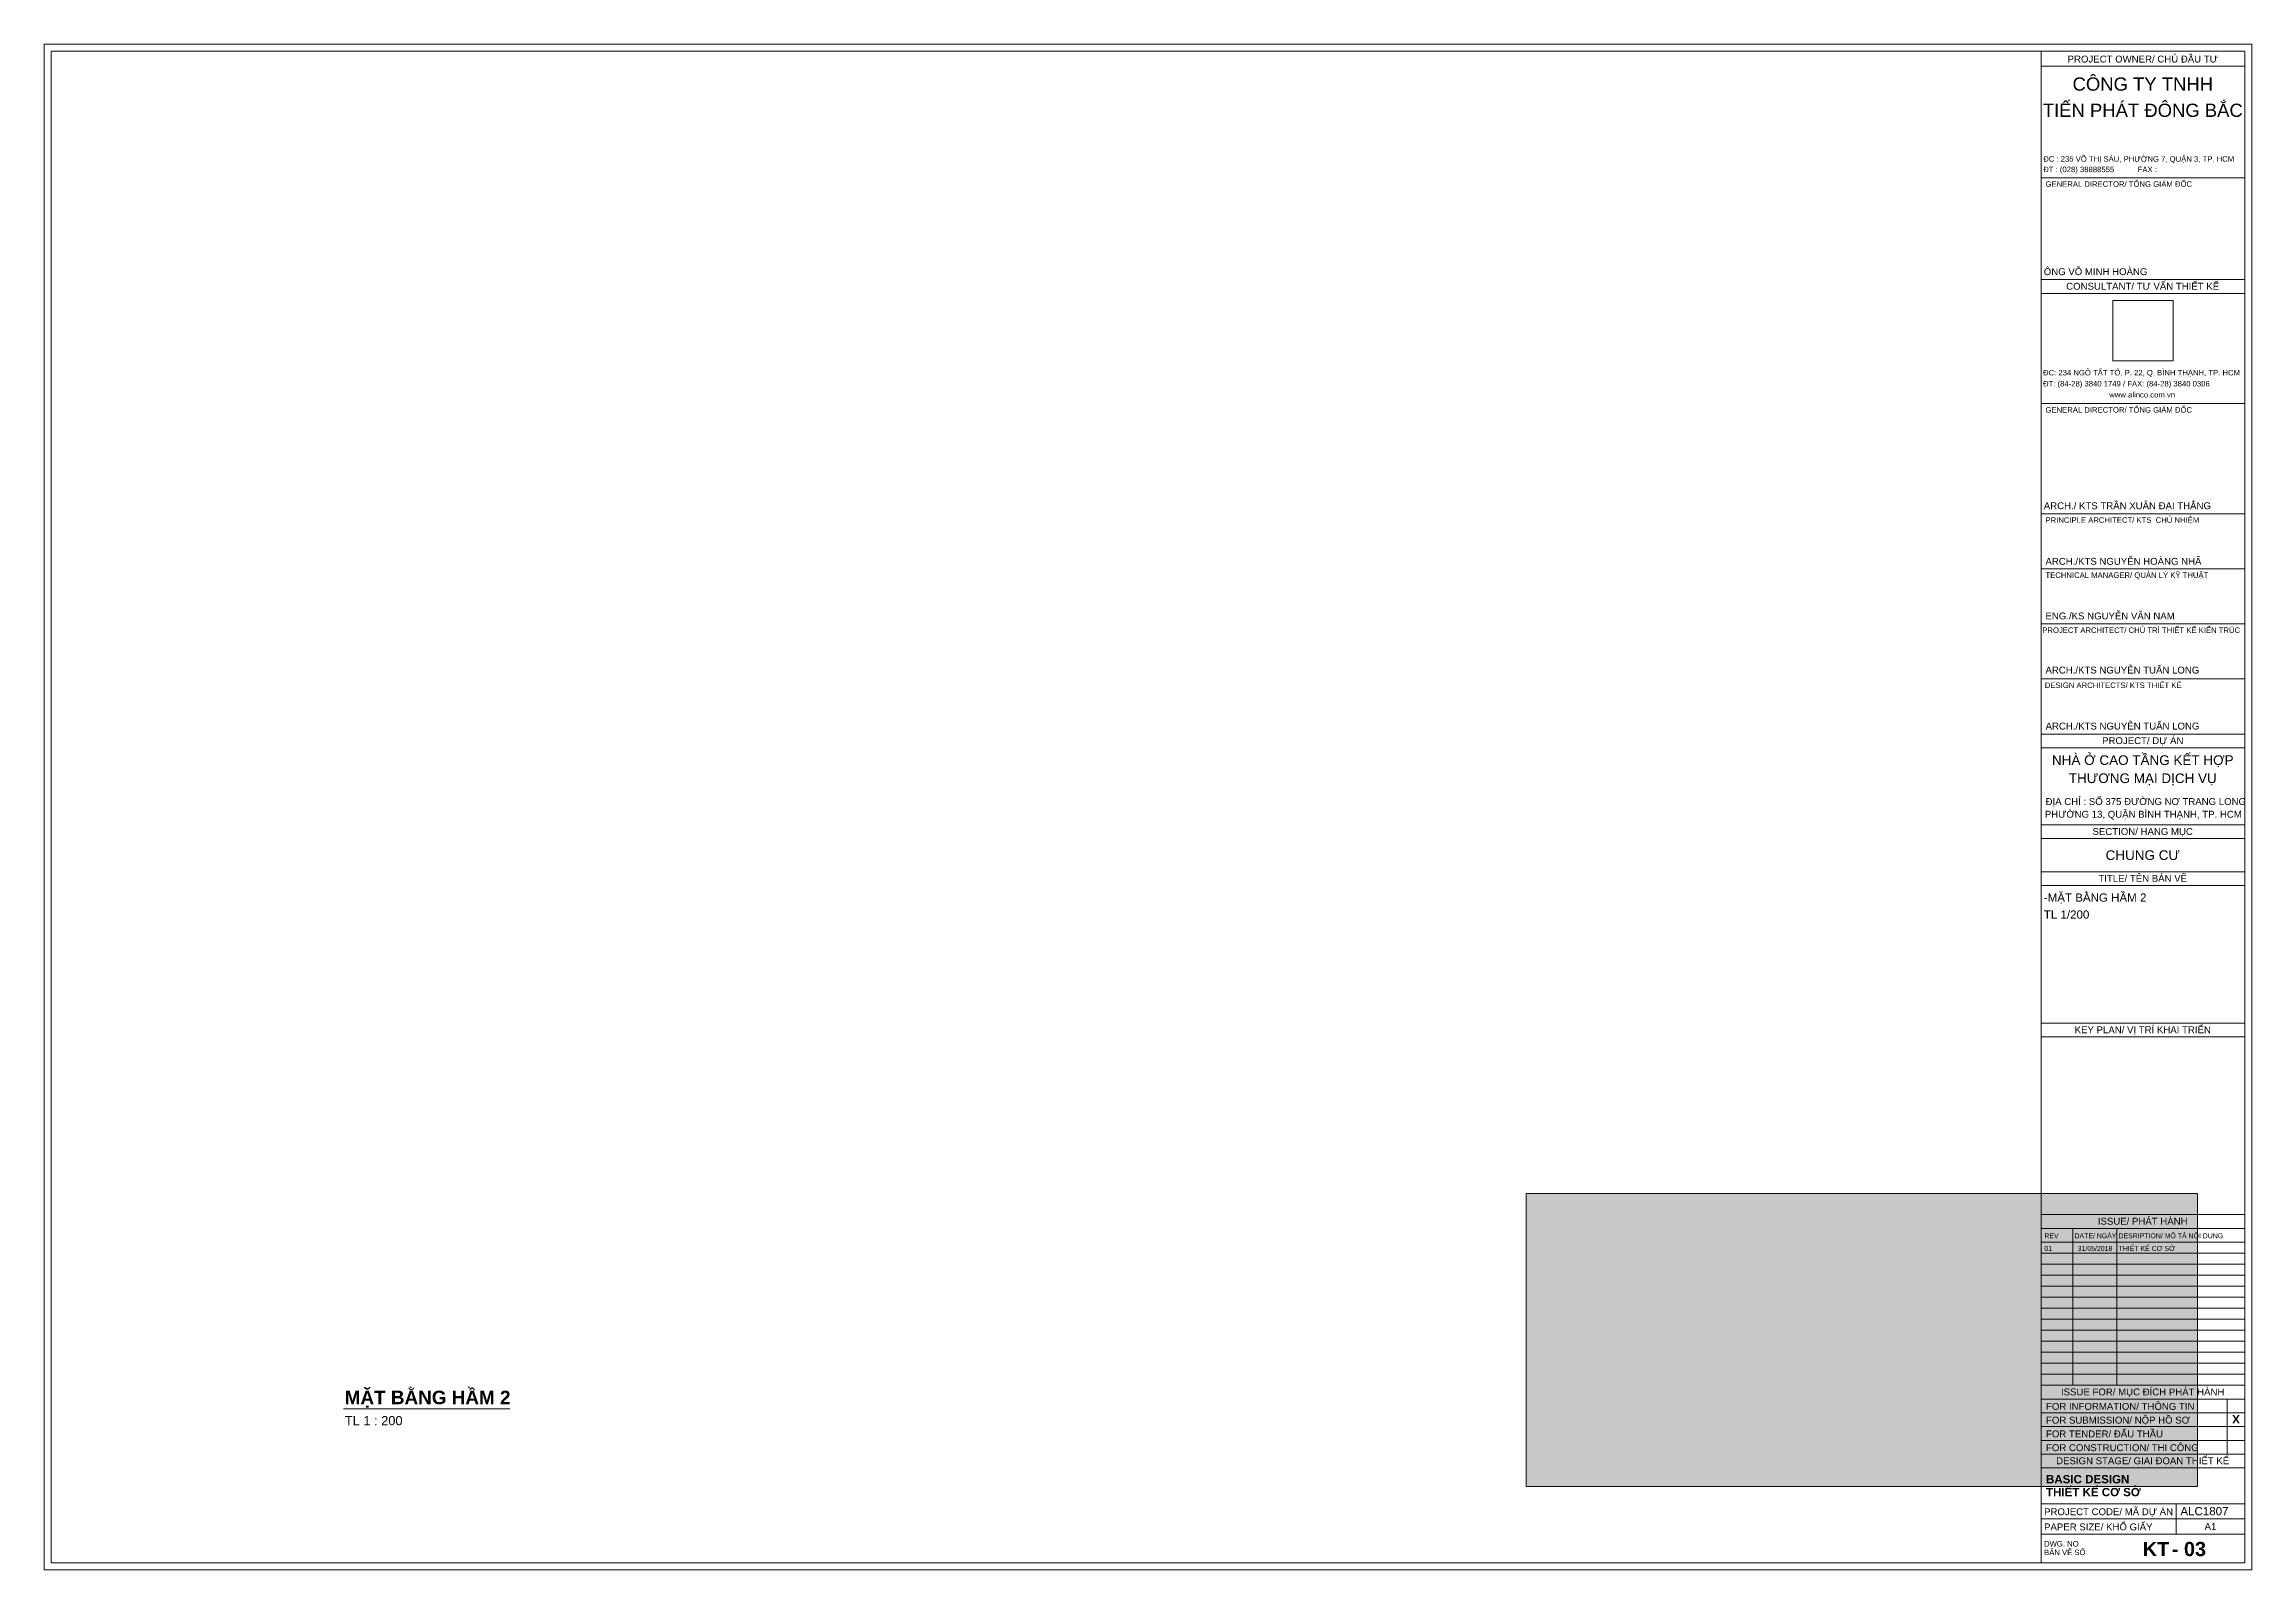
# Paper-space layout 'Layout1' of a CAD drawing. Header units: millimetres. Extents: x 6 to 848, y 1 to 583.
# The model-space entities are those that its viewports show. They can reach past a viewport. Long polylines and large blocks are cut down to what shows.
import ezdxf

# ---------------------------------------------------------------- set-up
doc = ezdxf.new("R2010")
doc.units = ezdxf.units.MM
doc.layers.add('G-ANNO-NPLT', color=7, linetype='Continuous', plot=False)
for name, color, linetype, lineweight in [('G-ANNO-TTLB', 6, 'Continuous', 5), ('G-ANNO-TTLB-MEDM', 33, 'Continuous', 9), ('G-ANNO-TTLB-THIN', 151, 'Continuous', 5), ('NET-CAT', 3, 'Continuous', 15), ('X-COT HAM$0$LC.HA', 8, 'Continuous', 9)]:
    doc.layers.add(name, color=color, linetype=linetype, lineweight=lineweight)
doc.styles.add('Arial_10', font='arial_0.ttf', dxfattribs={"height": 2})
doc.styles.add('Arial_11', font='arial_0.ttf', dxfattribs={"height": 3.5})
doc.styles.add('Arial_12', font='arial_0.ttf', dxfattribs={"height": 3})
doc.styles.add('Arial_13', font='arial_0.ttf', dxfattribs={"height": 1.8})
doc.styles.add('Arial_5', font='arial_0.ttf', dxfattribs={"height": 2.5})
doc.styles.add('Arial_6', font='arial_0.ttf', dxfattribs={"height": 2})
doc.styles.add('Arial_7', font='arial_0.ttf', dxfattribs={"height": 1.8})
doc.styles.add('Arial_8', font='arial_0.ttf', dxfattribs={"height": 2.5})
doc.styles.add('Arial_9', font='arial_0.ttf', dxfattribs={"height": 4.8})
doc.styles.add('Arial_B', font='arialbd_0.ttf', dxfattribs={"height": 3})
doc.styles.add('Arial_B_1', font='arialbd_0.ttf', dxfattribs={"height": 5.15873})
picture_1 = doc.add_image_def('image1.jpg', size_in_pixel=(598, 599))

# ---------------------------------------------------------------- blocks, each defined once
blk = doc.blocks.new('KT-A1 - KT-A1-1017761--MẶT BẰNG HẦM 2')
at = {"layer": 'G-ANNO-TTLB-MEDM'}
for p, q in [((28, 553.5), (28, 4.5)), ((825, 553.5), (28, 553.5)), ((751, 553.5), (751, 4.5)), ((825, 4.5), (825, 553.5)), ((28, 4.5), (825, 4.5))]:
    blk.add_line(p, q, dxfattribs=at)
at = {"layer": 'G-ANNO-TTLB-THIN'}
for p, q in [((827.5, 556), (25.5, 556)), ((25.5, 556), (25.5, 2)), ((827.5, 2), (827.5, 556)), ((825, 548), (751, 548)), ((825, 507.5), (751, 507.5)), ((825, 470.5), (751, 470.5)), ((825, 465.5), (751, 465.5)), ((825, 425.5), (751, 425.5)), ((825, 385.5), (751, 385.5)), ((825, 365.5), (751, 365.5)), ((825, 345.5), (751, 345.5)), ((825, 325.5), (751, 325.5)), ((825, 305.5), (751, 305.5)), ((825, 300.5), (751, 300.5)), ((825, 272.5), (751, 272.5)), ((825, 267.5), (751, 267.5)), ((825, 255.5), (751, 255.5)), ((825, 250.5), (751, 250.5)), ((825, 200.5), (751, 200.5)), ((825, 195.5), (751, 195.5)), ((825, 131), (751, 131)), ((825, 126), (751, 126)), ((825, 121), (751, 121)), ((762.5, 69), (762.5, 126)), ((778.5, 69), (778.5, 126)), ((825, 117), (751, 117)), ((825, 113), (751, 113)), ((825, 109), (751, 109)), ((825, 105), (751, 105)), ((825, 101), (751, 101)), ((825, 97), (751, 97)), ((825, 93), (751, 93)), ((825, 89), (751, 89)), ((825, 85), (751, 85)), ((825, 81), (751, 81)), ((825, 77), (751, 77)), ((825, 73), (751, 73)), ((825, 69), (751, 69)), ((825, 64), (751, 64)), ((825, 59), (751, 59)), ((818.5, 44), (818.5, 64)), ((825, 54), (751, 54)), ((825, 49), (751, 49)), ((825, 44), (751, 44)), ((825, 39), (751, 39)), ((825, 26), (751, 26)), ((800, 26), (800, 15)), ((825, 20.5), (751, 20.5)), ((825, 15), (751, 15)), ((25.5, 2), (827.5, 2))]:
    blk.add_line(p, q, dxfattribs=at)
at = {"layer": 'G-ANNO-TTLB', "line_spacing_factor": 0.936439}
for s, insert, char_height, width, attachment_point, style in [('\\pt12.7,25.4,38.1,50.8,63.5,76.2,88.9,101.6,114.3,127,139.7,152.4,165.1,177.8,190.5,203.2,215.9,228.6,241.3,254,266.7,279.4,292.1,304.8,317.5,330.2,342.9,355.6,368.3,381,393.7,406.4;PROJECT OWNER/ CHỦ {\\fArial|b0|i0|c238|p34;ĐẦU T}Ư', (787.87, 551.84), 2.5, 72.23, 2, 'Arial_5'), ('\\pt12,24,36,48,60,72,84,96,108,120,132,144,156,168,180,192,204,216,228,240,252,264,276,288,300,312,324,336,348,360,372,384;GENERAL DIRECTOR/ TỔNG GIÁM {\\fArial|b0|i0|c238|p34;ĐỐC}', (752.53, 506.2), 2, 71.44, 1, 'Arial_6'), ('\\pt12.7,25.4,38.1,50.8,63.5,76.2,88.9,101.6,114.3,127,139.7,152.4,165.1,177.8,190.5,203.2,215.9,228.6,241.3,254,266.7,279.4,292.1,304.8,317.5,330.2,342.9,355.6,368.3,381,393.7,406.4;ÔNG VÕ MINH HOÀNG', (751.92, 474.63), 2.5, 72.03, 1, 'Arial_7'), ('\\pt12.7,25.4,38.1,50.8,63.5,76.2,88.9,101.6,114.3,127,139.7,152.4,165.1,177.8,190.5,203.2,215.9,228.6,241.3,254,266.7,279.4,292.1,304.8,317.5,330.2,342.9,355.6,368.3,381,393.7,406.4;CONSULTANT/ T{\\fArial|b0|i0|c163|p34;Ư VẤN THIẾT KẾ}', (787.84, 469.34), 2.5, 72.36, 2, 'Arial_5'), ('\\pt12,24,36,48,60,72,84,96,108,120,132,144,156,168,180,192,204,216,228,240,252,264,276,288,300,312,324,336,348,360,372,384;{\\fArial|b0|i0|c238|p34;ĐC: 234 NGÔ TẤT TỐ, P. 22, Q. B}ÌNH THẠNH, TP. HCM', (751.64, 437.71), 2, 72.89, 1, 'Arial_6'), ('\\pt12,24,36,48,60,72,84,96,108,120,132,144,156,168,180,192,204,216,228,240,252,264,276,288,300,312,324,336,348,360,372,384;{\\fArial|b0|i0|c238|p34;ĐT: (84-28) 3840 1749 / FAX: (84-28) 3840 0306}', (751.64, 433.71), 2, 72.89, 1, 'Arial_6'), ('\\pt12,24,36,48,60,72,84,96,108,120,132,144,156,168,180,192,204,216,228,240,252,264,276,288,300,312,324,336,348,360,372,384;{\\fArial|b0|i0|c238|p34;www.alinco.com.vn}', (775.7, 429.71), 2, 24.61, 1, 'Arial_6'), ('\\pt12,24,36,48,60,72,84,96,108,120,132,144,156,168,180,192,204,216,228,240,252,264,276,288,300,312,324,336,348,360,372,384;GENERAL DIRECTOR/ TỔNG GIÁM {\\fArial|b0|i0|c238|p34;ĐỐC}', (752.53, 424.2), 2, 71.44, 1, 'Arial_6'), ('\\pt12.7,25.4,38.1,50.8,63.5,76.2,88.9,101.6,114.3,127,139.7,152.4,165.1,177.8,190.5,203.2,215.9,228.6,241.3,254,266.7,279.4,292.1,304.8,317.5,330.2,342.9,355.6,368.3,381,393.7,406.4;ARCH./ KTS TRẦN XUÂN {\\fArial|b0|i0|c238|p34;ĐẠI THẮNG}', (751.92, 389.63), 2.5, 72.03, 1, 'Arial_5'), ('\\pt12,24,36,48,60,72,84,96,108,120,132,144,156,168,180,192,204,216,228,240,252,264,276,288,300,312,324,336,348,360,372,384;PRINCIPLE ARCHITECT/ KTS  CHỦ NHIỆM', (752.53, 384.2), 2, 71.44, 1, 'Arial_6'), ('\\pt12,24,36,48,60,72,84,96,108,120,132,144,156,168,180,192,204,216,228,240,252,264,276,288,300,312,324,336,348,360,372,384;TECHNICAL MANAGER/ QUẢN LÝ KỸ THUẬT', (752.53, 364.2), 2, 71.24, 1, 'Arial_6'), ('\\pt12,24,36,48,60,72,84,96,108,120,132,144,156,168,180,192,204,216,228,240,252,264,276,288,300,312,324,336,348,360,372,384;PROJECT ARCHITECT/ CHỦ TRÌ THIẾT KẾ KIẾN TRÚC', (751.38, 344.2), 2, 75.21, 1, 'Arial_6'), ('\\pt12,24,36,48,60,72,84,96,108,120,132,144,156,168,180,192,204,216,228,240,252,264,276,288,300,312,324,336,348,360,372,384;DESIGN ARCHITECTS/ KTS THIẾT KẾ', (752.3, 324.2), 2, 71.24, 1, 'Arial_6'), ('\\pt12.7,25.4,38.1,50.8,63.5,76.2,88.9,101.6,114.3,127,139.7,152.4,165.1,177.8,190.5,203.2,215.9,228.6,241.3,254,266.7,279.4,292.1,304.8,317.5,330.2,342.9,355.6,368.3,381,393.7,406.4;PROJECT/ DỰ ÁN', (787.88, 304.34), 2.5, 72.36, 2, 'Arial_5'), ('\\pt12.7,25.4,38.1,50.8,63.5,76.2,88.9,101.6,114.3,127,139.7,152.4,165.1,177.8,190.5,203.2,215.9,228.6,241.3,254,266.7,279.4,292.1,304.8,317.5,330.2,342.9,355.6,368.3,381,393.7,406.4;SECTION/ HẠNG MỤC', (787.85, 271.34), 2.5, 72.36, 2, 'Arial_5'), ('\\pt12.7,25.4,38.1,50.8,63.5,76.2,88.9,101.6,114.3,127,139.7,152.4,165.1,177.8,190.5,203.2,215.9,228.6,241.3,254,266.7,279.4,292.1,304.8,317.5,330.2,342.9,355.6,368.3,381,393.7,406.4;TITLE/ TÊN BẢN VẼ', (787.85, 254.34), 2.5, 72.36, 2, 'Arial_5'), ('\\pt12.7,25.4,38.1,50.8,63.5,76.2,88.9,101.6,114.3,127,139.7,152.4,165.1,177.8,190.5,203.2,215.9,228.6,241.3,254,266.7,279.4,292.1,304.8,317.5,330.2,342.9,355.6,368.3,381,393.7,406.4;KEY PLAN/ VỊ TRÍ KHAI TRIỂN', (787.88, 199.34), 2.5, 72.36, 2, 'Arial_5'), ('\\pt12.7,25.4,38.1,50.8,63.5,76.2,88.9,101.6,114.3,127,139.7,152.4,165.1,177.8,190.5,203.2,215.9,228.6,241.3,254,266.7,279.4,292.1,304.8,317.5,330.2,342.9,355.6,368.3,381,393.7,406.4;ISSUE/ PHÁT HÀNH', (787.85, 129.84), 2.5, 72.36, 2, 'Arial_5'), ('\\pt12.70001,25.4,38.10001,50.8,63.5,76.19999,88.9,101.59999,114.3,127.00001,139.7,152.40001,165.1,177.8,190.49999,203.2,215.89999,228.6,241.30001,254,266.70001,279.4,292.1,304.79999,317.5,330.19999,342.9,355.60001,368.3,381.00001,393.7,406.4;REV', (752.14, 124.19), 1.8, 9.39, 1, 'Arial_7'), ('\\pt12.70001,25.4,38.10001,50.8,63.5,76.19999,88.9,101.59999,114.3,127.00001,139.7,152.40001,165.1,177.8,190.49999,203.2,215.89999,228.6,241.30001,254,266.70001,279.4,292.1,304.79999,317.5,330.19999,342.9,355.60001,368.3,381.00001,393.7,406.4;DATE/ NGÀY', (763.07, 124.19), 1.8, 15.21, 1, 'Arial_7'), ('\\pt12.70001,25.4,38.10001,50.8,63.5,76.19999,88.9,101.59999,114.3,127.00001,139.7,152.40001,165.1,177.8,190.49999,203.2,215.89999,228.6,241.30001,254,266.70001,279.4,292.1,304.79999,317.5,330.19999,342.9,355.60001,368.3,381.00001,393.7,406.4;DESRIPTION/ MÔ TẢ NỘI DUNG', (779.07, 124.19), 1.8, 44.91, 1, 'Arial_7'), ('\\pt12.7,25.4,38.1,50.8,63.5,76.2,88.9,101.6,114.3,127,139.7,152.4,165.1,177.8,190.5,203.2,215.9,228.6,241.3,254,266.7,279.4,292.1,304.8,317.5,330.2,342.9,355.6,368.3,381,393.7,406.4;ISSUE FOR/ MỤC {\\fArial|b0|i0|c238|p34;ĐÍCH PHÁT H}ÀNH', (787.84, 67.84), 2.5, 72.36, 2, 'Arial_5'), ('\\pt12.7,25.4,38.1,50.8,63.5,76.2,88.9,101.6,114.3,127,139.7,152.4,165.1,177.8,190.5,203.2,215.9,228.6,241.3,254,266.7,279.4,292.1,304.8,317.5,330.2,342.9,355.6,368.3,381,393.7,406.4;FOR INFORMATION/ THÔNG TIN', (752.73, 62.6), 2.5, 54.77, 1, 'Arial_5'), ('\\pt12.7,25.4,38.1,50.8,63.5,76.2,88.9,101.6,114.3,127,139.7,152.4,165.1,177.8,190.5,203.2,215.9,228.6,241.3,254,266.7,279.4,292.1,304.8,317.5,330.2,342.9,355.6,368.3,381,393.7,406.4;FOR SUBMISSION/ NỘP HỒ S{\\fArial|b0|i0|c163|p34;Ơ}', (752.73, 57.6), 2.5, 53.38, 1, 'Arial_5'), ('\\pt12.69999,25.40001,38.1,50.79999,63.50001,76.2,88.89999,101.60001,114.3,126.99999,139.70001,152.4,165.09999,177.80001,190.5,203.19999,215.90001,228.6,241.29999,254.00001,266.7,279.39999,292.10001,304.8,317.49999,330.20001,342.9,355.59999,368.30001,381,393.69999,406.40001;X', (820.35, 58.16), 3, 2.9391, 1, 'Arial_B'), ('\\pt12.7,25.4,38.1,50.8,63.5,76.2,88.9,101.6,114.3,127,139.7,152.4,165.1,177.8,190.5,203.2,215.9,228.6,241.3,254,266.7,279.4,292.1,304.8,317.5,330.2,342.9,355.6,368.3,381,393.7,406.4;FOR TENDER/ {\\fArial|b0|i0|c238|p34;ĐẤU THẦU}', (752.73, 52.6), 2.5, 43.66, 1, 'Arial_5'), ('\\pt12.7,25.4,38.1,50.8,63.5,76.2,88.9,101.6,114.3,127,139.7,152.4,165.1,177.8,190.5,203.2,215.9,228.6,241.3,254,266.7,279.4,292.1,304.8,317.5,330.2,342.9,355.6,368.3,381,393.7,406.4;FOR CONSTRUCTION/ THI CÔNG', (752.73, 47.6), 2.5, 56.09, 1, 'Arial_5'), ('\\pt12.7,25.4,38.1,50.8,63.5,76.2,88.9,101.6,114.3,127,139.7,152.4,165.1,177.8,190.5,203.2,215.9,228.6,241.3,254,266.7,279.4,292.1,304.8,317.5,330.2,342.9,355.6,368.3,381,393.7,406.4;DESIGN STAGE/ GIAI {\\fArial|b0|i0|c238|p34;ĐOẠN THIẾT KẾ}', (787.84, 42.84), 2.5, 72.36, 2, 'Arial_5'), ('\\pt12.69999,25.40001,38.1,50.79999,63.50001,76.2,88.89999,101.60001,114.3,126.99999,139.70001,152.4,165.09999,177.80001,190.5,203.19999,215.90001,228.6,241.29999,254.00001,266.7,279.39999,292.10001,304.8,317.49999,330.20001,342.9,355.59999,368.30001,381,393.69999,406.40001;BASIC DESIGN THIẾT KẾ C{\\fArial|b1|i0|c163|p34;Ơ SỞ}', (752.73, 36.41), 3, 35.46, 1, 'Arial_B'), ('\\pt12.7,25.4,38.1,50.8,63.5,76.2,88.9,101.6,114.3,127,139.7,152.4,165.1,177.8,190.5,203.2,215.9,228.6,241.3,254,266.7,279.4,292.1,304.8,317.5,330.2,342.9,355.6,368.3,381,393.7,406.4;PROJECT CODE/ MÃ DỰ ÁN', (752.03, 24.34), 2.5, 46.96, 1, 'Arial_5'), ('\\pt12.7,25.4,38.1,50.8,63.5,76.2,88.9,101.6,114.3,127,139.7,152.4,165.1,177.8,190.5,203.2,215.9,228.6,241.3,254,266.7,279.4,292.1,304.8,317.5,330.2,342.9,355.6,368.3,381,393.7,406.4;PAPER SIZE/ KHỔ GIẤY', (752.03, 18.84), 2.5, 46.96, 1, 'Arial_5'), ('\\pt12.7,25.4,38.1,50.8,63.5,76.2,88.9,101.6,114.3,127,139.7,152.4,165.1,177.8,190.5,203.2,215.9,228.6,241.3,254,266.7,279.4,292.1,304.8,317.5,330.2,342.9,355.6,368.3,381,393.7,406.4;A1', (812.46, 18.96), 2.5, 23.02, 2, 'Arial_5'), ('\\pt12,24,36,48,60,72,84,96,108,120,132,144,156,168,180,192,204,216,228,240,252,264,276,288,300,312,324,336,348,360,372,384;DWG. NO BẢN VẼ SỐ', (752.03, 12.46), 2, 16.14, 1, 'Arial_6')]:
    blk.add_mtext(s, dxfattribs=dict(at, insert=insert, char_height=char_height, width=width, attachment_point=attachment_point, style=style))
at = {"layer": 'G-ANNO-TTLB'}
image = blk.add_image(picture_1, insert=(777.02, 441.02), size_in_units=(21.92, 21.95), dxfattribs=at)
image.dxf.flags = 7
blk = doc.blocks.new('ALC1807-ASCENT PLAZA-KET CAU_rvt-1-MẶT BẰNG HẦM 1')
at = {"layer": 'X-COT HAM$0$LC.HA'}
h = blk.add_hatch(color=256, dxfattribs=at)
h.dxf.hatch_style = 1
h.paths.add_polyline_path([(2400.52, -0.06), (2400.52, 299.94), (400.52, 299.94), (400.52, -0.06)])

msp = doc.modelspace()

# ---------------------------------------------------------------- block references
at = {"layer": 'NET-CAT'}
msp.add_blockref('ALC1807-ASCENT PLAZA-KET CAU_rvt-1-MẶT BẰNG HẦM 1', (0, 0), dxfattribs=at)

psp = doc.layouts.get("Layout1")

# ---------------------------------------------------------------- block references
at = {"layer": 'G-ANNO-TTLB', "xscale": 1.05, "yscale": 1.05, "zscale": 1.05}
psp.add_blockref('KT-A1 - KT-A1-1017761--MẶT BẰNG HẦM 2', (-20.92, -0.67), dxfattribs=at)

# ---------------------------------------------------------------- texts
at = {"layer": 'G-ANNO-TTLB', "line_spacing_factor": 0.941778}
for s, insert, char_height, width, attachment_point, style in [('CÔNG TY TNHH', (806.36, 570.44), 5.04, 63.7406, 2, 'Arial_9'), ('TIẾN PHÁT ĐÔNG BẮC', (806.36, 560.44), 5.04, 91.0139, 2, 'Arial_9'), ('ĐC : 235 VÕ THỊ SÁU, PHƯỜNG 7, QUẬN 3, TP. HCM', (768.38, 540.41), 2.1, 86.9494, 1, 'Arial_10'), ('ĐT : (028) 38888555           FAX :', (768.38, 536.43), 2.1, 51.8817, 1, 'Arial_10'), ('ARCH./KTS NGUYỄN HOÀNG NHÃ', (769.24, 387.26), 2.625, 70.8962, 1, 'Arial_8'), ('ENG./KS NGUYỄN VĂN NAM', (769.24, 366.43), 2.625, 58.7802, 1, 'Arial_8'), ('ARCH./KTS NGUYỄN TUẤN LONG', (769.24, 345.8), 2.625, 69.9321, 1, 'Arial_8'), ('ARCH./KTS NGUYỄN TUẤN LONG', (769.28, 324.44), 2.625, 69.9321, 1, 'Arial_8'), ('NHÀ Ở CAO TẦNG KẾT HỢP', (806.36, 311.98), 3.675, 82.6945, 2, 'Arial_11'), ('THƯƠNG MẠI DỊCH VỤ', (806.36, 305.08), 3.675, 67.2624, 2, 'Arial_11'), ('ĐỊA CHỈ : SỐ 375 ĐƯỜNG NƠ TRANG LONG', (769.28, 295.67), 2.625, 91.2717, 1, 'Arial_8'), ('PHƯỜNG 13, QUẬN BÌNH THẠNH, TP. HCM', (768.99, 290.82), 2.625, 89.6326, 1, 'Arial_8'), ('CHUNG CƯ', (806.36, 275.76), 3.675, 33.7437, 2, 'Arial_11'), ('TL 1/200', (768.61, 252.85), 3.15, 20.7854, 1, 'Arial_12'), ('-MẶT BẰNG HẦM 2', (768.61, 259.32), 3.15, 46.6611, 1, 'Arial_12'), ('01', (768.83, 124.92), 1.89, 3.517, 1, 'Arial_13'), ('31/05/2018', (788.13, 124.92), 1.89, 15.8265, 2, 'Arial_13'), ('THIẾT KẾ CƠ SỞ', (797.11, 124.92), 1.89, 25.7297, 1, 'Arial_13'), ('TL 1 : 200', (120.56, 60.07), 3.5, 26.3522, 1, 'Arial_11'), ('ALC1807', (820.7, 25.37), 3.15, 21.9423, 1, 'Arial_12'), ('KT', (806.35, 12.07), 5.417, 11.7625, 1, 'Arial_B_1'), ('- 03', (817.44, 12.07), 5.417, 15.1691, 1, 'Arial_B_1')]:
    psp.add_mtext(s, dxfattribs=dict(at, insert=insert, char_height=char_height, width=width, attachment_point=attachment_point, style=style))

# ---------------------------------------------------------------- viewports
at = {"layer": '0'}
psp.add_viewport(center=(699.19, 89.04), size=(256.19, 111.7017), view_center_point=(699.19, 89.04), view_height=111.7017, dxfattribs=at)

# ---------------------------------------------------------------- next in the draw order: texts
at = {"layer": 'G-ANNO-TTLB', "lineweight": 30, "insert": (118.49, 69.73), "char_height": 5.1587, "width": 75.417, "attachment_point": 1, "line_spacing_factor": 0.941778, "style": 'Arial_B_1', "bg_fill": 3, "box_fill_scale": 1.25, "bg_fill_color": 256, "bg_fill_true_color": 13158600, "bg_fill_transparency": 0}
psp.add_mtext(' MẶT BẰNG HẦM 2', dxfattribs=at)

# ---------------------------------------------------------------- next in the draw order: linework, layer by layer
at = {"layer": 'G-ANNO-NPLT', "lineweight": 5}
psp.add_line((119.99, 62.76), (183.5, 62.76), dxfattribs=at)

doc.saveas('drawing.dxf')
